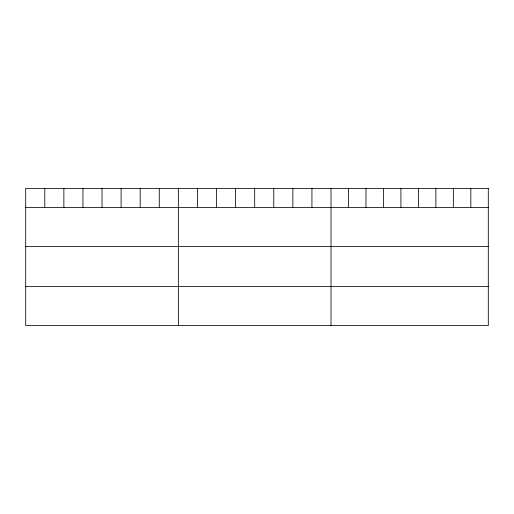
<?xml version="1.0" encoding="UTF-8"?>
<svg xmlns="http://www.w3.org/2000/svg" width="514" height="514" viewBox="0 0 514 514"><rect width="100%" height="100%" fill="white"/><g stroke="black" fill="none" stroke-linecap="round" stroke-linejoin="round"><path stroke-width="0.77" d="M25.7 207.54L488.3 207.54M25.7 246.489L488.3 246.489M25.7 286.619L488.3 286.619M470.824 188.432L470.824 207.54M453.348 188.432L453.348 207.54M435.872 188.432L435.872 207.54M418.396 188.432L418.396 207.54M400.92 188.432L400.92 207.54M383.444 188.432L383.444 207.54M365.968 188.432L365.968 207.54M348.492 188.432L348.492 207.54M331.016 188.432L331.016 325.568M311.934 188.432L311.934 207.54M292.851 188.432L292.851 207.54M273.769 188.432L273.769 207.54M254.687 188.432L254.687 207.54M235.605 188.432L235.605 207.54M216.522 188.432L216.522 207.54M197.44 188.432L197.44 207.54M178.358 188.432L178.358 325.568M159.276 188.432L159.276 207.54M140.193 188.432L140.193 207.54M121.111 188.432L121.111 207.54M102.029 188.432L102.029 207.54M82.947 188.432L82.947 207.54M63.864 188.432L63.864 207.54M44.782 188.432L44.782 207.54M488.3 188.432L25.7 188.432L25.7 325.568L488.3 325.568L488.3 188.432"/></g></svg>
